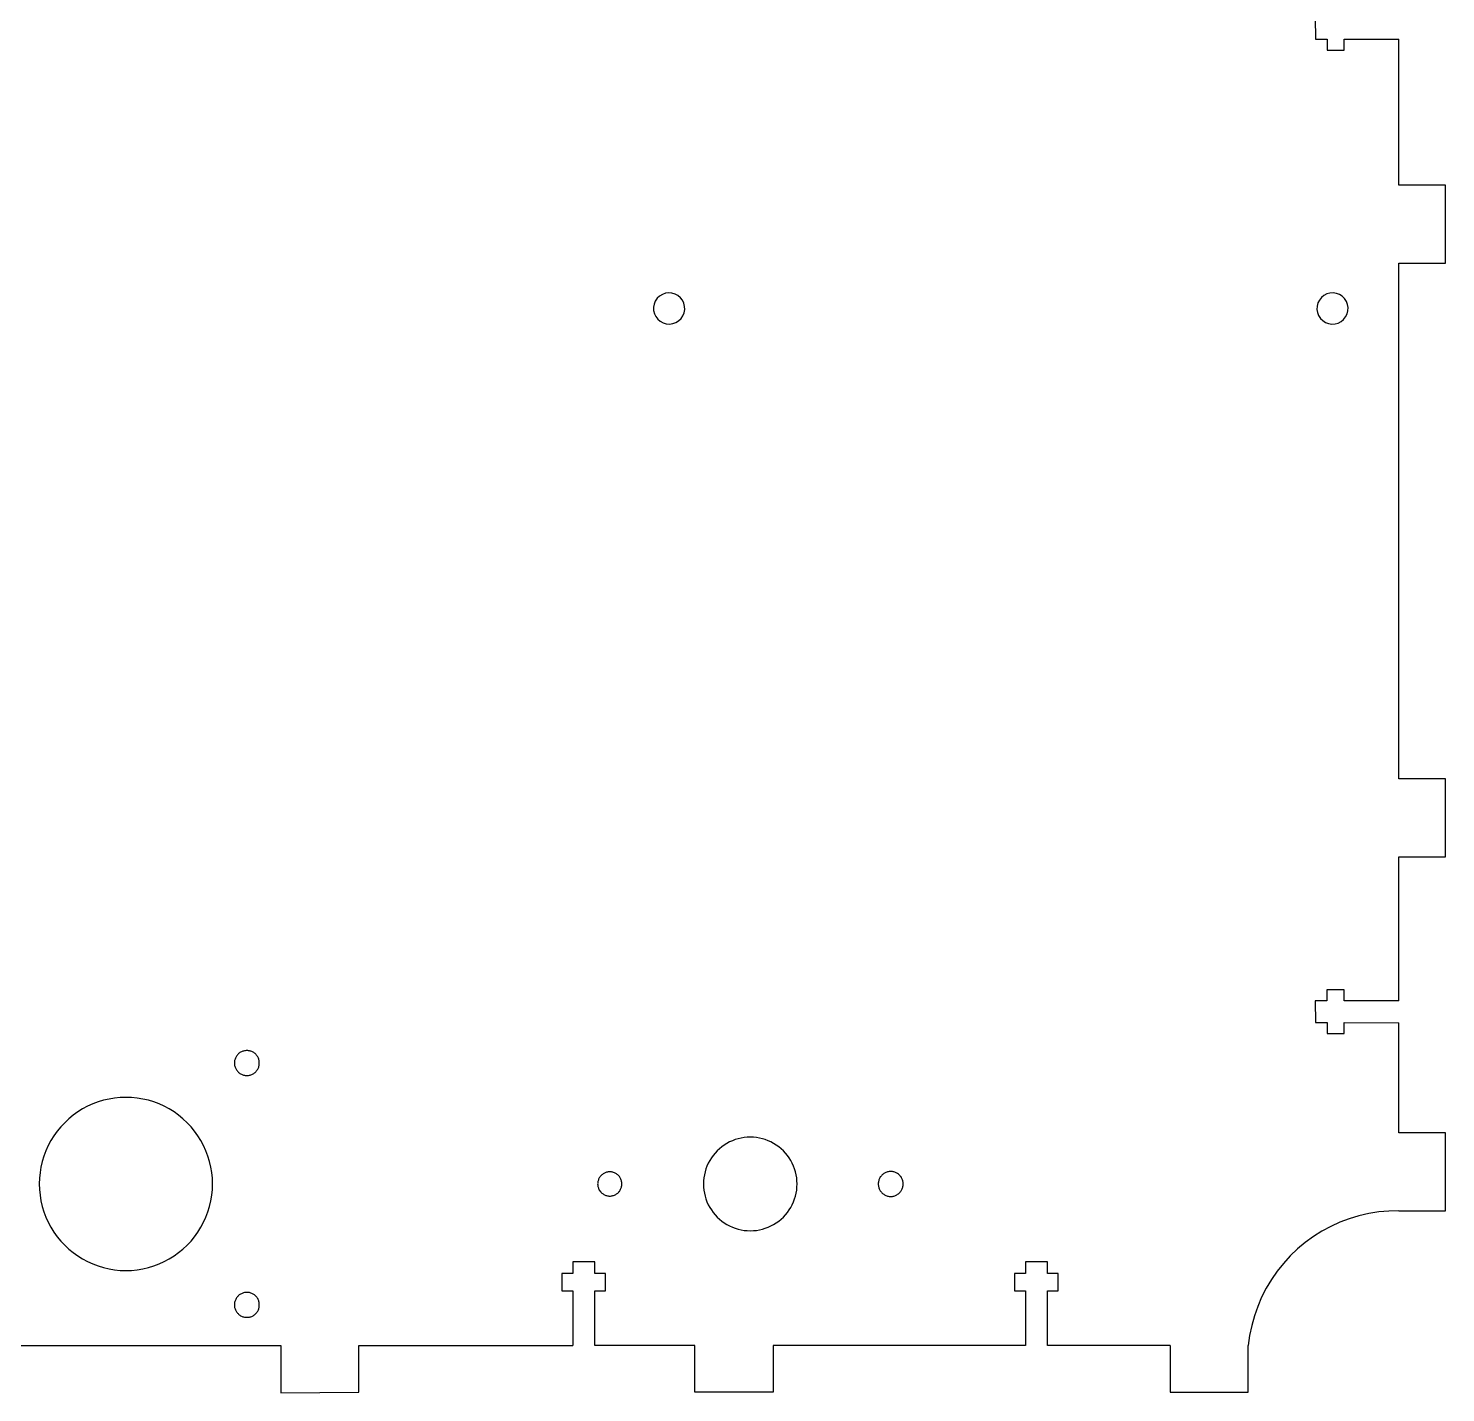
# Model space of a CAD drawing. Header units: centimetres. Extents: x 0 to 166, y 0 to 213.
# Drawn here: x 145.01 to 163.17, y -0.28 to 17.21 of the extents above; entities that cross this region are included whole.
import ezdxf

# ---------------------------------------------------------------- set-up
doc = ezdxf.new("R2010")
doc.units = ezdxf.units.CM
doc.header["$MEASUREMENT"] = 0
doc.layers.add('222 mks tft28 sbase dual 6mm v2_222 mks tft28 sbase dual 6mm', color=7, linetype='Continuous')

msp = doc.modelspace()

# ---------------------------------------------------------------- linework, layer by layer
at = {"layer": '222 mks tft28 sbase dual 6mm v2_222 mks tft28 sbase dual 6mm'}
for p, q in [((161.502, 17.347), (161.503, 17.067)), ((161.503, 17.067), (161.653, 17.067)), ((161.653, 17.067), (161.653, 16.927)), ((161.653, 16.927), (161.873, 16.927)), ((161.873, 17.067), (162.572, 17.067)), ((161.873, 16.927), (161.873, 17.067)), ((162.572, 15.197), (162.572, 17.067)), ((163.172, 15.197), (162.572, 15.197)), ((163.172, 14.197), (163.172, 15.197)), ((162.572, 14.197), (163.172, 14.197)), ((162.572, 7.588), (162.572, 14.197)), ((153.175, 13.81), (153.136, 13.796)), ((153.217, 13.816), (153.175, 13.81)), ((153.258, 13.813), (153.217, 13.816)), ((153.299, 13.801), (153.258, 13.813)), ((161.65, 13.802), (161.613, 13.783)), ((161.69, 13.813), (161.65, 13.802)), ((161.732, 13.815), (161.69, 13.813)), ((161.773, 13.809), (161.732, 13.815)), ((161.812, 13.794), (161.773, 13.809)), ((153.031, 13.672), (153.023, 13.631)), ((153.023, 13.631), (153.024, 13.589)), ((153.046, 13.711), (153.031, 13.672)), ((153.07, 13.746), (153.046, 13.711)), ((153.1, 13.774), (153.07, 13.746)), ((153.136, 13.796), (153.1, 13.774)), ((153.335, 13.781), (153.299, 13.801)), ((153.367, 13.754), (153.335, 13.781)), ((153.393, 13.721), (153.367, 13.754)), ((153.411, 13.683), (153.393, 13.721)), ((153.421, 13.643), (153.411, 13.683)), ((153.422, 13.601), (153.421, 13.643)), ((161.525, 13.646), (161.523, 13.604)), ((161.535, 13.686), (161.525, 13.646)), ((161.554, 13.724), (161.535, 13.686)), ((161.58, 13.756), (161.554, 13.724)), ((161.613, 13.783), (161.58, 13.756)), ((161.848, 13.772), (161.812, 13.794)), ((161.877, 13.742), (161.848, 13.772)), ((161.9, 13.707), (161.877, 13.742)), ((161.915, 13.668), (161.9, 13.707)), ((161.922, 13.627), (161.915, 13.668)), ((161.92, 13.585), (161.922, 13.627)), ((153.024, 13.589), (153.034, 13.549)), ((153.034, 13.549), (153.052, 13.511)), ((153.052, 13.511), (153.078, 13.478)), ((153.078, 13.478), (153.11, 13.451)), ((153.11, 13.451), (153.146, 13.431)), ((153.309, 13.436), (153.345, 13.458)), ((153.345, 13.458), (153.375, 13.486)), ((153.375, 13.486), (153.398, 13.521)), ((153.398, 13.521), (153.414, 13.56)), ((153.414, 13.56), (153.422, 13.601)), ((161.523, 13.604), (161.53, 13.563)), ((161.53, 13.563), (161.545, 13.524)), ((161.545, 13.524), (161.568, 13.489)), ((161.568, 13.489), (161.597, 13.46)), ((161.597, 13.46), (161.633, 13.437)), ((161.795, 13.429), (161.832, 13.448)), ((161.832, 13.448), (161.865, 13.475)), ((161.865, 13.475), (161.891, 13.508)), ((161.891, 13.508), (161.91, 13.545)), ((161.91, 13.545), (161.92, 13.585)), ((153.146, 13.431), (153.186, 13.419)), ((153.186, 13.419), (153.228, 13.416)), ((153.228, 13.416), (153.27, 13.422)), ((153.27, 13.422), (153.309, 13.436)), ((161.633, 13.437), (161.672, 13.422)), ((161.672, 13.422), (161.713, 13.416)), ((161.713, 13.416), (161.755, 13.418)), ((161.755, 13.418), (161.795, 13.429)), ((163.172, 7.588), (162.572, 7.588)), ((163.172, 6.588), (163.172, 7.588)), ((162.572, 6.588), (163.172, 6.588)), ((162.572, 4.741), (162.572, 6.588)), ((161.502, 4.741), (161.503, 4.461)), ((161.652, 4.741), (161.502, 4.741)), ((161.652, 4.881), (161.652, 4.741)), ((161.872, 4.881), (161.652, 4.881)), ((161.872, 4.741), (161.872, 4.881)), ((162.572, 4.741), (161.872, 4.741)), ((161.503, 4.461), (161.653, 4.461)), ((161.653, 4.461), (161.653, 4.321)), ((161.873, 4.321), (161.873, 4.461)), ((161.873, 4.461), (162.572, 4.46)), ((162.572, 3.05), (162.572, 4.46)), ((161.653, 4.321), (161.873, 4.321)), ((147.665, 4.004), (147.661, 3.994)), ((147.669, 4.013), (147.665, 4.004)), ((147.674, 4.023), (147.669, 4.013)), ((147.679, 4.032), (147.674, 4.023)), ((147.686, 4.04), (147.679, 4.032)), ((147.692, 4.048), (147.686, 4.04)), ((147.699, 4.056), (147.692, 4.048)), ((147.707, 4.063), (147.699, 4.056)), ((147.715, 4.07), (147.707, 4.063)), ((147.724, 4.076), (147.715, 4.07)), ((147.732, 4.081), (147.724, 4.076)), ((147.742, 4.086), (147.732, 4.081)), ((147.751, 4.09), (147.742, 4.086)), ((147.761, 4.094), (147.751, 4.09)), ((147.771, 4.097), (147.761, 4.094)), ((147.781, 4.1), (147.771, 4.097)), ((147.792, 4.101), (147.781, 4.1)), ((147.802, 4.102), (147.792, 4.101)), ((147.812, 4.103), (147.802, 4.102)), ((147.823, 4.102), (147.812, 4.103)), ((147.833, 4.101), (147.823, 4.102)), ((147.844, 4.1), (147.833, 4.101)), ((147.854, 4.097), (147.844, 4.1)), ((147.864, 4.094), (147.854, 4.097)), ((147.874, 4.09), (147.864, 4.094)), ((147.883, 4.086), (147.874, 4.09)), ((147.892, 4.081), (147.883, 4.086)), ((147.901, 4.076), (147.892, 4.081)), ((147.91, 4.07), (147.901, 4.076)), ((147.918, 4.063), (147.91, 4.07)), ((147.926, 4.056), (147.918, 4.063)), ((147.933, 4.048), (147.926, 4.056)), ((147.939, 4.04), (147.933, 4.048)), ((147.946, 4.032), (147.939, 4.04)), ((147.951, 4.023), (147.946, 4.032)), ((147.956, 4.013), (147.951, 4.023)), ((147.96, 4.004), (147.956, 4.013)), ((147.964, 3.994), (147.96, 4.004)), ((147.653, 3.953), (147.652, 3.943)), ((147.652, 3.943), (147.653, 3.932)), ((147.654, 3.964), (147.653, 3.953)), ((147.653, 3.932), (147.654, 3.922)), ((147.656, 3.974), (147.654, 3.964)), ((147.654, 3.922), (147.656, 3.911)), ((147.658, 3.984), (147.656, 3.974)), ((147.656, 3.911), (147.658, 3.901)), ((147.661, 3.994), (147.658, 3.984)), ((147.658, 3.901), (147.661, 3.891)), ((147.661, 3.891), (147.665, 3.881)), ((147.665, 3.881), (147.669, 3.872)), ((147.669, 3.872), (147.674, 3.863)), ((147.674, 3.863), (147.679, 3.854)), ((147.679, 3.854), (147.686, 3.845)), ((147.686, 3.845), (147.692, 3.837)), ((147.692, 3.837), (147.699, 3.83)), ((147.699, 3.83), (147.707, 3.822)), ((147.707, 3.822), (147.715, 3.816)), ((147.715, 3.816), (147.724, 3.81)), ((147.901, 3.81), (147.91, 3.816)), ((147.91, 3.816), (147.918, 3.822)), ((147.918, 3.822), (147.926, 3.83)), ((147.926, 3.83), (147.933, 3.837)), ((147.933, 3.837), (147.939, 3.845)), ((147.939, 3.845), (147.946, 3.854)), ((147.946, 3.854), (147.951, 3.863)), ((147.951, 3.863), (147.956, 3.872)), ((147.956, 3.872), (147.96, 3.881)), ((147.96, 3.881), (147.964, 3.891)), ((147.967, 3.984), (147.964, 3.994)), ((147.964, 3.891), (147.967, 3.901)), ((147.969, 3.974), (147.967, 3.984)), ((147.967, 3.901), (147.969, 3.911)), ((147.971, 3.964), (147.969, 3.974)), ((147.969, 3.911), (147.971, 3.922)), ((147.972, 3.953), (147.971, 3.964)), ((147.971, 3.922), (147.972, 3.932)), ((147.972, 3.943), (147.972, 3.953)), ((147.972, 3.932), (147.972, 3.943)), ((147.724, 3.81), (147.732, 3.804)), ((147.732, 3.804), (147.742, 3.799)), ((147.742, 3.799), (147.751, 3.795)), ((147.751, 3.795), (147.761, 3.791)), ((147.761, 3.791), (147.771, 3.788)), ((147.771, 3.788), (147.781, 3.786)), ((147.781, 3.786), (147.792, 3.784)), ((147.792, 3.784), (147.802, 3.783)), ((147.802, 3.783), (147.812, 3.783)), ((147.812, 3.783), (147.823, 3.783)), ((147.823, 3.783), (147.833, 3.784)), ((147.833, 3.784), (147.844, 3.786)), ((147.844, 3.786), (147.854, 3.788)), ((147.854, 3.788), (147.864, 3.791)), ((147.864, 3.791), (147.874, 3.795)), ((147.874, 3.795), (147.883, 3.799)), ((147.883, 3.799), (147.892, 3.804)), ((147.892, 3.804), (147.901, 3.81)), ((145.975, 3.465), (145.906, 3.444)), ((146.046, 3.481), (145.975, 3.465)), ((146.118, 3.493), (146.046, 3.481)), ((146.19, 3.5), (146.118, 3.493)), ((146.262, 3.503), (146.19, 3.5)), ((146.335, 3.5), (146.262, 3.503)), ((146.407, 3.493), (146.335, 3.5)), ((146.479, 3.481), (146.407, 3.493)), ((146.55, 3.465), (146.479, 3.481)), ((146.619, 3.444), (146.55, 3.465)), ((145.587, 3.273), (145.531, 3.227)), ((145.646, 3.316), (145.587, 3.273)), ((145.707, 3.354), (145.646, 3.316)), ((145.772, 3.388), (145.707, 3.354)), ((145.838, 3.418), (145.772, 3.388)), ((145.906, 3.444), (145.838, 3.418)), ((146.687, 3.418), (146.619, 3.444)), ((146.753, 3.388), (146.687, 3.418)), ((146.817, 3.354), (146.753, 3.388)), ((146.879, 3.316), (146.817, 3.354)), ((146.938, 3.273), (146.879, 3.316)), ((146.994, 3.227), (146.938, 3.273)), ((145.428, 3.125), (145.382, 3.068)), ((145.478, 3.178), (145.428, 3.125)), ((145.531, 3.227), (145.478, 3.178)), ((147.047, 3.178), (146.994, 3.227)), ((147.097, 3.125), (147.047, 3.178)), ((147.143, 3.068), (147.097, 3.125)), ((145.301, 2.948), (145.267, 2.884)), ((145.34, 3.009), (145.301, 2.948)), ((145.382, 3.068), (145.34, 3.009)), ((147.185, 3.009), (147.143, 3.068)), ((147.224, 2.948), (147.185, 3.009)), ((147.258, 2.884), (147.224, 2.948)), ((153.962, 2.912), (153.929, 2.892)), ((153.997, 2.931), (153.962, 2.912)), ((154.033, 2.947), (153.997, 2.931)), ((154.07, 2.961), (154.033, 2.947)), ((154.107, 2.972), (154.07, 2.961)), ((154.145, 2.981), (154.107, 2.972)), ((154.184, 2.988), (154.145, 2.981)), ((154.223, 2.991), (154.184, 2.988)), ((154.262, 2.993), (154.223, 2.991)), ((154.302, 2.991), (154.262, 2.993)), ((154.341, 2.988), (154.302, 2.991)), ((154.38, 2.981), (154.341, 2.988)), ((154.418, 2.972), (154.38, 2.981)), ((154.455, 2.961), (154.418, 2.972)), ((154.492, 2.947), (154.455, 2.961)), ((154.528, 2.931), (154.492, 2.947)), ((154.562, 2.912), (154.528, 2.931)), ((154.596, 2.892), (154.562, 2.912)), ((163.172, 3.05), (162.572, 3.05)), ((163.172, 2.05), (163.172, 3.05)), ((145.211, 2.749), (145.19, 2.68)), ((145.237, 2.817), (145.211, 2.749)), ((145.267, 2.884), (145.237, 2.817)), ((147.288, 2.817), (147.258, 2.884)), ((147.314, 2.749), (147.288, 2.817)), ((147.335, 2.68), (147.314, 2.749)), ((153.764, 2.726), (153.743, 2.693)), ((153.786, 2.758), (153.764, 2.726)), ((153.811, 2.788), (153.786, 2.758)), ((153.838, 2.817), (153.811, 2.788)), ((153.867, 2.844), (153.838, 2.817)), ((153.897, 2.869), (153.867, 2.844)), ((153.929, 2.892), (153.897, 2.869)), ((154.628, 2.869), (154.596, 2.892)), ((154.658, 2.844), (154.628, 2.869)), ((154.687, 2.817), (154.658, 2.844)), ((154.714, 2.788), (154.687, 2.817)), ((154.738, 2.758), (154.714, 2.788)), ((154.761, 2.726), (154.738, 2.758)), ((154.782, 2.693), (154.761, 2.726)), ((145.174, 2.609), (145.162, 2.538)), ((145.19, 2.68), (145.174, 2.609)), ((147.351, 2.609), (147.335, 2.68)), ((147.363, 2.538), (147.351, 2.609)), ((152.432, 2.545), (152.422, 2.542)), ((152.442, 2.546), (152.432, 2.545)), ((152.452, 2.547), (152.442, 2.546)), ((152.462, 2.548), (152.452, 2.547)), ((152.473, 2.547), (152.462, 2.548)), ((152.483, 2.546), (152.473, 2.547)), ((152.493, 2.545), (152.483, 2.546)), ((152.503, 2.542), (152.493, 2.545)), ((153.683, 2.548), (153.674, 2.51)), ((153.694, 2.586), (153.683, 2.548)), ((153.708, 2.622), (153.694, 2.586)), ((153.724, 2.658), (153.708, 2.622)), ((153.743, 2.693), (153.724, 2.658)), ((154.801, 2.658), (154.782, 2.693)), ((154.817, 2.622), (154.801, 2.658)), ((154.831, 2.586), (154.817, 2.622)), ((154.842, 2.548), (154.831, 2.586)), ((154.851, 2.51), (154.842, 2.548)), ((156.011, 2.544), (156.001, 2.54)), ((156.021, 2.547), (156.011, 2.544)), ((156.031, 2.55), (156.021, 2.547)), ((156.042, 2.551), (156.031, 2.55)), ((156.052, 2.552), (156.042, 2.551)), ((156.062, 2.553), (156.052, 2.552)), ((156.073, 2.552), (156.062, 2.553)), ((156.083, 2.551), (156.073, 2.552)), ((156.094, 2.55), (156.083, 2.551)), ((156.104, 2.547), (156.094, 2.55)), ((156.114, 2.544), (156.104, 2.547)), ((156.124, 2.54), (156.114, 2.544)), ((145.155, 2.465), (145.152, 2.393)), ((145.152, 2.393), (145.155, 2.32)), ((145.162, 2.538), (145.155, 2.465)), ((147.37, 2.465), (147.363, 2.538)), ((147.372, 2.393), (147.37, 2.465)), ((147.37, 2.32), (147.372, 2.393)), ((152.308, 2.403), (152.307, 2.393)), ((152.307, 2.393), (152.308, 2.383)), ((152.309, 2.413), (152.308, 2.403)), ((152.308, 2.383), (152.309, 2.372)), ((152.31, 2.423), (152.309, 2.413)), ((152.309, 2.372), (152.31, 2.362)), ((152.313, 2.433), (152.31, 2.423)), ((152.31, 2.362), (152.313, 2.353)), ((152.316, 2.442), (152.313, 2.433)), ((152.319, 2.452), (152.316, 2.442)), ((152.323, 2.461), (152.319, 2.452)), ((152.328, 2.47), (152.323, 2.461)), ((152.334, 2.479), (152.328, 2.47)), ((152.339, 2.487), (152.334, 2.479)), ((152.346, 2.495), (152.339, 2.487)), ((152.353, 2.502), (152.346, 2.495)), ((152.36, 2.509), (152.353, 2.502)), ((152.368, 2.516), (152.36, 2.509)), ((152.376, 2.522), (152.368, 2.516)), ((152.385, 2.527), (152.376, 2.522)), ((152.394, 2.532), (152.385, 2.527)), ((152.403, 2.536), (152.394, 2.532)), ((152.413, 2.539), (152.403, 2.536)), ((152.422, 2.542), (152.413, 2.539)), ((152.512, 2.539), (152.503, 2.542)), ((152.522, 2.536), (152.512, 2.539)), ((152.531, 2.532), (152.522, 2.536)), ((152.54, 2.527), (152.531, 2.532)), ((152.549, 2.522), (152.54, 2.527)), ((152.557, 2.516), (152.549, 2.522)), ((152.565, 2.509), (152.557, 2.516)), ((152.572, 2.502), (152.565, 2.509)), ((152.579, 2.495), (152.572, 2.502)), ((152.585, 2.487), (152.579, 2.495)), ((152.591, 2.479), (152.585, 2.487)), ((152.597, 2.47), (152.591, 2.479)), ((152.601, 2.461), (152.597, 2.47)), ((152.606, 2.452), (152.601, 2.461)), ((152.609, 2.442), (152.606, 2.452)), ((152.612, 2.433), (152.609, 2.442)), ((152.614, 2.423), (152.612, 2.433)), ((152.612, 2.353), (152.614, 2.362)), ((152.616, 2.413), (152.614, 2.423)), ((152.614, 2.362), (152.616, 2.372)), ((152.617, 2.403), (152.616, 2.413)), ((152.616, 2.372), (152.617, 2.383)), ((152.617, 2.393), (152.617, 2.403)), ((152.617, 2.383), (152.617, 2.393)), ((153.664, 2.432), (153.662, 2.393)), ((153.662, 2.393), (153.664, 2.353)), ((153.668, 2.471), (153.664, 2.432)), ((153.674, 2.51), (153.668, 2.471)), ((154.857, 2.471), (154.851, 2.51)), ((154.861, 2.432), (154.857, 2.471)), ((154.862, 2.393), (154.861, 2.432)), ((154.861, 2.353), (154.862, 2.393)), ((155.903, 2.403), (155.902, 2.393)), ((155.902, 2.393), (155.903, 2.382)), ((155.904, 2.414), (155.903, 2.403)), ((155.903, 2.382), (155.904, 2.372)), ((155.906, 2.424), (155.904, 2.414)), ((155.904, 2.372), (155.906, 2.361)), ((155.908, 2.434), (155.906, 2.424)), ((155.906, 2.361), (155.908, 2.351)), ((155.911, 2.444), (155.908, 2.434)), ((155.915, 2.454), (155.911, 2.444)), ((155.919, 2.463), (155.915, 2.454)), ((155.924, 2.473), (155.919, 2.463)), ((155.929, 2.482), (155.924, 2.473)), ((155.936, 2.49), (155.929, 2.482)), ((155.942, 2.498), (155.936, 2.49)), ((155.949, 2.506), (155.942, 2.498)), ((155.957, 2.513), (155.949, 2.506)), ((155.965, 2.52), (155.957, 2.513)), ((155.974, 2.526), (155.965, 2.52)), ((155.982, 2.531), (155.974, 2.526)), ((155.992, 2.536), (155.982, 2.531)), ((156.001, 2.54), (155.992, 2.536)), ((156.133, 2.536), (156.124, 2.54)), ((156.142, 2.531), (156.133, 2.536)), ((156.151, 2.526), (156.142, 2.531)), ((156.16, 2.52), (156.151, 2.526)), ((156.168, 2.513), (156.16, 2.52)), ((156.176, 2.506), (156.168, 2.513)), ((156.183, 2.498), (156.176, 2.506)), ((156.189, 2.49), (156.183, 2.498)), ((156.196, 2.482), (156.189, 2.49)), ((156.201, 2.473), (156.196, 2.482)), ((156.206, 2.463), (156.201, 2.473)), ((156.21, 2.454), (156.206, 2.463)), ((156.214, 2.444), (156.21, 2.454)), ((156.217, 2.434), (156.214, 2.444)), ((156.219, 2.424), (156.217, 2.434)), ((156.217, 2.351), (156.219, 2.361)), ((156.221, 2.414), (156.219, 2.424)), ((156.219, 2.361), (156.221, 2.372)), ((156.222, 2.403), (156.221, 2.414)), ((156.221, 2.372), (156.222, 2.382)), ((156.222, 2.393), (156.222, 2.403)), ((156.222, 2.382), (156.222, 2.393)), ((145.155, 2.32), (145.162, 2.248)), ((145.162, 2.248), (145.174, 2.176)), ((147.351, 2.176), (147.363, 2.248)), ((147.363, 2.248), (147.37, 2.32)), ((152.313, 2.353), (152.316, 2.343)), ((152.316, 2.343), (152.319, 2.333)), ((152.319, 2.333), (152.323, 2.324)), ((152.323, 2.324), (152.328, 2.315)), ((152.328, 2.315), (152.334, 2.307)), ((152.334, 2.307), (152.339, 2.298)), ((152.339, 2.298), (152.346, 2.29)), ((152.346, 2.29), (152.353, 2.283)), ((152.353, 2.283), (152.36, 2.276)), ((152.36, 2.276), (152.368, 2.27)), ((152.368, 2.27), (152.376, 2.264)), ((152.376, 2.264), (152.385, 2.258)), ((152.385, 2.258), (152.394, 2.254)), ((152.394, 2.254), (152.403, 2.249)), ((152.403, 2.249), (152.413, 2.246)), ((152.413, 2.246), (152.422, 2.243)), ((152.422, 2.243), (152.432, 2.241)), ((152.432, 2.241), (152.442, 2.239)), ((152.442, 2.239), (152.452, 2.238)), ((152.452, 2.238), (152.462, 2.238)), ((152.462, 2.238), (152.473, 2.238)), ((152.473, 2.238), (152.483, 2.239)), ((152.483, 2.239), (152.493, 2.241)), ((152.493, 2.241), (152.503, 2.243)), ((152.503, 2.243), (152.512, 2.246)), ((152.512, 2.246), (152.522, 2.249)), ((152.522, 2.249), (152.531, 2.254)), ((152.531, 2.254), (152.54, 2.258)), ((152.54, 2.258), (152.549, 2.264)), ((152.549, 2.264), (152.557, 2.27)), ((152.557, 2.27), (152.565, 2.276)), ((152.565, 2.276), (152.572, 2.283)), ((152.572, 2.283), (152.579, 2.29)), ((152.579, 2.29), (152.585, 2.298)), ((152.585, 2.298), (152.591, 2.307)), ((152.591, 2.307), (152.597, 2.315)), ((152.597, 2.315), (152.601, 2.324)), ((152.601, 2.324), (152.606, 2.333)), ((152.606, 2.333), (152.609, 2.343)), ((152.609, 2.343), (152.612, 2.353)), ((153.664, 2.353), (153.668, 2.314)), ((153.668, 2.314), (153.674, 2.276)), ((153.674, 2.276), (153.683, 2.237)), ((153.683, 2.237), (153.694, 2.2)), ((153.694, 2.2), (153.708, 2.163)), ((154.817, 2.163), (154.831, 2.2)), ((154.831, 2.2), (154.842, 2.237)), ((154.842, 2.237), (154.851, 2.276)), ((154.851, 2.276), (154.857, 2.314)), ((154.857, 2.314), (154.861, 2.353)), ((155.908, 2.351), (155.911, 2.341)), ((155.911, 2.341), (155.915, 2.331)), ((155.915, 2.331), (155.919, 2.322)), ((155.919, 2.322), (155.924, 2.313)), ((155.924, 2.313), (155.929, 2.304)), ((155.929, 2.304), (155.936, 2.295)), ((155.936, 2.295), (155.942, 2.287)), ((155.942, 2.287), (155.949, 2.28)), ((155.949, 2.28), (155.957, 2.272)), ((155.957, 2.272), (155.965, 2.266)), ((155.965, 2.266), (155.974, 2.26)), ((155.974, 2.26), (155.982, 2.254)), ((155.982, 2.254), (155.992, 2.249)), ((155.992, 2.249), (156.001, 2.245)), ((156.001, 2.245), (156.011, 2.241)), ((156.011, 2.241), (156.021, 2.238)), ((156.021, 2.238), (156.031, 2.236)), ((156.031, 2.236), (156.042, 2.234)), ((156.042, 2.234), (156.052, 2.233)), ((156.052, 2.233), (156.062, 2.233)), ((156.062, 2.233), (156.073, 2.233)), ((156.073, 2.233), (156.083, 2.234)), ((156.083, 2.234), (156.094, 2.236)), ((156.094, 2.236), (156.104, 2.238)), ((156.104, 2.238), (156.114, 2.241)), ((156.114, 2.241), (156.124, 2.245)), ((156.124, 2.245), (156.133, 2.249)), ((156.133, 2.249), (156.142, 2.254)), ((156.142, 2.254), (156.151, 2.26)), ((156.151, 2.26), (156.16, 2.266)), ((156.16, 2.266), (156.168, 2.272)), ((156.168, 2.272), (156.176, 2.28)), ((156.176, 2.28), (156.183, 2.287)), ((156.183, 2.287), (156.189, 2.295)), ((156.189, 2.295), (156.196, 2.304)), ((156.196, 2.304), (156.201, 2.313)), ((156.201, 2.313), (156.206, 2.322)), ((156.206, 2.322), (156.21, 2.331)), ((156.21, 2.331), (156.214, 2.341)), ((156.214, 2.341), (156.217, 2.351)), ((145.174, 2.176), (145.19, 2.105)), ((145.19, 2.105), (145.211, 2.036)), ((145.211, 2.036), (145.237, 1.968)), ((147.288, 1.968), (147.314, 2.036)), ((147.314, 2.036), (147.335, 2.105)), ((147.335, 2.105), (147.351, 2.176)), ((153.708, 2.163), (153.724, 2.127)), ((153.724, 2.127), (153.743, 2.093)), ((153.743, 2.093), (153.764, 2.059)), ((153.764, 2.059), (153.786, 2.027)), ((153.786, 2.027), (153.811, 1.997)), ((154.714, 1.997), (154.738, 2.027)), ((154.738, 2.027), (154.761, 2.059)), ((154.761, 2.059), (154.782, 2.093)), ((154.782, 2.093), (154.801, 2.127)), ((154.801, 2.127), (154.817, 2.163)), ((162.188, 2.014), (162.062, 1.985)), ((162.315, 2.034), (162.188, 2.014)), ((162.443, 2.046), (162.315, 2.034)), ((162.572, 2.05), (162.443, 2.046)), ((162.572, 2.05), (163.172, 2.05)), ((145.237, 1.968), (145.267, 1.902)), ((145.267, 1.902), (145.301, 1.838)), ((145.301, 1.838), (145.34, 1.776)), ((147.185, 1.776), (147.224, 1.838)), ((147.224, 1.838), (147.258, 1.902)), ((147.258, 1.902), (147.288, 1.968)), ((153.811, 1.997), (153.838, 1.968)), ((153.838, 1.968), (153.867, 1.942)), ((153.867, 1.942), (153.897, 1.917)), ((153.897, 1.917), (153.929, 1.894)), ((153.929, 1.894), (153.962, 1.873)), ((153.962, 1.873), (153.997, 1.855)), ((153.997, 1.855), (154.033, 1.838)), ((154.033, 1.838), (154.07, 1.825)), ((154.07, 1.825), (154.107, 1.813)), ((154.418, 1.813), (154.455, 1.825)), ((154.455, 1.825), (154.492, 1.838)), ((154.492, 1.838), (154.528, 1.855)), ((154.528, 1.855), (154.562, 1.873)), ((154.562, 1.873), (154.596, 1.894)), ((154.596, 1.894), (154.628, 1.917)), ((154.628, 1.917), (154.658, 1.942)), ((154.658, 1.942), (154.687, 1.968)), ((154.687, 1.968), (154.714, 1.997)), ((161.7, 1.848), (161.587, 1.787)), ((161.818, 1.902), (161.7, 1.848)), ((161.938, 1.947), (161.818, 1.902)), ((162.062, 1.985), (161.938, 1.947)), ((145.34, 1.776), (145.382, 1.717)), ((145.382, 1.717), (145.428, 1.661)), ((145.428, 1.661), (145.478, 1.608)), ((147.047, 1.608), (147.097, 1.661)), ((147.097, 1.661), (147.143, 1.717)), ((147.143, 1.717), (147.185, 1.776)), ((154.107, 1.813), (154.145, 1.804)), ((154.145, 1.804), (154.184, 1.798)), ((154.184, 1.798), (154.223, 1.794)), ((154.223, 1.794), (154.262, 1.793)), ((154.262, 1.793), (154.302, 1.794)), ((154.302, 1.794), (154.341, 1.798)), ((154.341, 1.798), (154.38, 1.804)), ((154.38, 1.804), (154.418, 1.813)), ((161.373, 1.642), (161.275, 1.559)), ((161.478, 1.718), (161.373, 1.642)), ((161.587, 1.787), (161.478, 1.718)), ((145.478, 1.608), (145.531, 1.558)), ((145.531, 1.558), (145.587, 1.512)), ((145.587, 1.512), (145.646, 1.47)), ((145.646, 1.47), (145.707, 1.431)), ((146.817, 1.431), (146.879, 1.47)), ((146.879, 1.47), (146.938, 1.512)), ((146.938, 1.512), (146.994, 1.558)), ((146.994, 1.558), (147.047, 1.608)), ((161.181, 1.47), (161.094, 1.375)), ((161.275, 1.559), (161.181, 1.47)), ((145.707, 1.431), (145.772, 1.397)), ((145.772, 1.397), (145.838, 1.367)), ((145.838, 1.367), (145.906, 1.342)), ((145.906, 1.342), (145.975, 1.32)), ((145.975, 1.32), (146.046, 1.304)), ((146.046, 1.304), (146.118, 1.292)), ((146.118, 1.292), (146.19, 1.285)), ((146.19, 1.285), (146.262, 1.283)), ((146.262, 1.283), (146.335, 1.285)), ((146.335, 1.285), (146.407, 1.292)), ((146.407, 1.292), (146.479, 1.304)), ((146.479, 1.304), (146.55, 1.32)), ((146.55, 1.32), (146.619, 1.342)), ((146.619, 1.342), (146.687, 1.367)), ((146.687, 1.367), (146.753, 1.397)), ((146.753, 1.397), (146.817, 1.431)), ((152.269, 1.393), (151.989, 1.393)), ((151.989, 1.393), (151.989, 1.243)), ((152.269, 1.243), (152.269, 1.393)), ((157.789, 1.393), (157.789, 1.243)), ((158.069, 1.393), (157.789, 1.393)), ((158.069, 1.243), (158.069, 1.393)), ((161.014, 1.274), (160.94, 1.168)), ((161.094, 1.375), (161.014, 1.274)), ((151.849, 1.243), (151.849, 1.023)), ((151.989, 1.243), (151.849, 1.243)), ((152.409, 1.243), (152.269, 1.243)), ((152.409, 1.023), (152.409, 1.243)), ((157.789, 1.243), (157.649, 1.243)), ((157.649, 1.243), (157.649, 1.023)), ((158.209, 1.243), (158.069, 1.243)), ((158.209, 1.023), (158.209, 1.243)), ((160.94, 1.168), (160.874, 1.057)), ((147.669, 0.913), (147.665, 0.904)), ((147.674, 0.923), (147.669, 0.913)), ((147.679, 0.932), (147.674, 0.923)), ((147.686, 0.94), (147.679, 0.932)), ((147.692, 0.948), (147.686, 0.94)), ((147.699, 0.956), (147.692, 0.948)), ((147.707, 0.963), (147.699, 0.956)), ((147.715, 0.97), (147.707, 0.963)), ((147.724, 0.976), (147.715, 0.97)), ((147.732, 0.981), (147.724, 0.976)), ((147.742, 0.986), (147.732, 0.981)), ((147.751, 0.99), (147.742, 0.986)), ((147.761, 0.994), (147.751, 0.99)), ((147.771, 0.997), (147.761, 0.994)), ((147.781, 1), (147.771, 0.997)), ((147.792, 1.001), (147.781, 1)), ((147.802, 1.002), (147.792, 1.001)), ((147.812, 1.003), (147.802, 1.002)), ((147.823, 1.002), (147.812, 1.003)), ((147.833, 1.001), (147.823, 1.002)), ((147.844, 1), (147.833, 1.001)), ((147.854, 0.997), (147.844, 1)), ((147.864, 0.994), (147.854, 0.997)), ((147.874, 0.99), (147.864, 0.994)), ((147.883, 0.986), (147.874, 0.99)), ((147.892, 0.981), (147.883, 0.986)), ((147.901, 0.976), (147.892, 0.981)), ((147.91, 0.97), (147.901, 0.976)), ((147.918, 0.963), (147.91, 0.97)), ((147.926, 0.956), (147.918, 0.963)), ((147.933, 0.948), (147.926, 0.956)), ((147.939, 0.94), (147.933, 0.948)), ((147.946, 0.932), (147.939, 0.94)), ((147.951, 0.923), (147.946, 0.932)), ((147.956, 0.913), (147.951, 0.923)), ((147.96, 0.904), (147.956, 0.913)), ((151.849, 1.023), (151.989, 1.023)), ((151.989, 1.023), (151.989, 0.323)), ((152.269, 0.323), (152.269, 1.023)), ((152.269, 1.023), (152.409, 1.023)), ((157.649, 1.023), (157.789, 1.023)), ((157.789, 1.023), (157.789, 0.323)), ((158.069, 0.323), (158.069, 1.023)), ((158.069, 1.023), (158.209, 1.023)), ((160.815, 0.942), (160.765, 0.823)), ((160.874, 1.057), (160.815, 0.942)), ((147.653, 0.853), (147.652, 0.843)), ((147.652, 0.843), (147.653, 0.832)), ((147.654, 0.864), (147.653, 0.853)), ((147.653, 0.832), (147.654, 0.822)), ((147.656, 0.874), (147.654, 0.864)), ((147.654, 0.822), (147.656, 0.811)), ((147.658, 0.884), (147.656, 0.874)), ((147.656, 0.811), (147.658, 0.801)), ((147.661, 0.894), (147.658, 0.884)), ((147.658, 0.801), (147.661, 0.791)), ((147.665, 0.904), (147.661, 0.894)), ((147.661, 0.791), (147.665, 0.781)), ((147.665, 0.781), (147.669, 0.772)), ((147.669, 0.772), (147.674, 0.763)), ((147.674, 0.763), (147.679, 0.754)), ((147.679, 0.754), (147.686, 0.745)), ((147.686, 0.745), (147.692, 0.737)), ((147.692, 0.737), (147.699, 0.73)), ((147.699, 0.73), (147.707, 0.722)), ((147.918, 0.722), (147.926, 0.73)), ((147.926, 0.73), (147.933, 0.737)), ((147.933, 0.737), (147.939, 0.745)), ((147.939, 0.745), (147.946, 0.754)), ((147.946, 0.754), (147.951, 0.763)), ((147.951, 0.763), (147.956, 0.772)), ((147.956, 0.772), (147.96, 0.781)), ((147.964, 0.894), (147.96, 0.904)), ((147.96, 0.781), (147.964, 0.791)), ((147.967, 0.884), (147.964, 0.894)), ((147.964, 0.791), (147.967, 0.801)), ((147.969, 0.874), (147.967, 0.884)), ((147.967, 0.801), (147.969, 0.811)), ((147.971, 0.864), (147.969, 0.874)), ((147.969, 0.811), (147.971, 0.822)), ((147.972, 0.853), (147.971, 0.864)), ((147.971, 0.822), (147.972, 0.832)), ((147.972, 0.843), (147.972, 0.853)), ((147.972, 0.832), (147.972, 0.843)), ((160.765, 0.823), (160.722, 0.702)), ((147.707, 0.722), (147.715, 0.716)), ((147.715, 0.716), (147.724, 0.71)), ((147.724, 0.71), (147.732, 0.704)), ((147.732, 0.704), (147.742, 0.699)), ((147.742, 0.699), (147.751, 0.695)), ((147.751, 0.695), (147.761, 0.691)), ((147.761, 0.691), (147.771, 0.688)), ((147.771, 0.688), (147.781, 0.686)), ((147.781, 0.686), (147.792, 0.684)), ((147.792, 0.684), (147.802, 0.683)), ((147.802, 0.683), (147.812, 0.683)), ((147.812, 0.683), (147.823, 0.683)), ((147.823, 0.683), (147.833, 0.684)), ((147.833, 0.684), (147.844, 0.686)), ((147.844, 0.686), (147.854, 0.688)), ((147.854, 0.688), (147.864, 0.691)), ((147.864, 0.691), (147.874, 0.695)), ((147.874, 0.695), (147.883, 0.699)), ((147.883, 0.699), (147.892, 0.704)), ((147.892, 0.704), (147.901, 0.71)), ((147.901, 0.71), (147.91, 0.716)), ((147.91, 0.716), (147.918, 0.722)), ((160.687, 0.577), (160.661, 0.451)), ((160.722, 0.702), (160.687, 0.577)), ((160.661, 0.451), (160.644, 0.323)), ((144.253, 0.323), (148.247, 0.323)), ((148.247, 0.323), (148.247, -0.283)), ((149.247, -0.277), (149.247, 0.323)), ((149.247, 0.323), (151.989, 0.323)), ((153.554, 0.323), (152.269, 0.323)), ((153.554, -0.277), (153.554, 0.323)), ((154.554, 0.323), (154.554, -0.277)), ((157.789, 0.323), (154.554, 0.323)), ((159.644, 0.323), (158.069, 0.323)), ((159.644, 0.323), (159.644, -0.277)), ((160.644, -0.277), (160.644, 0.323)), ((148.247, -0.283), (149.247, -0.277)), ((154.554, -0.277), (153.554, -0.277)), ((159.644, -0.277), (160.644, -0.277))]:
    msp.add_line(p, q, dxfattribs=at)

doc.saveas('drawing.dxf')
